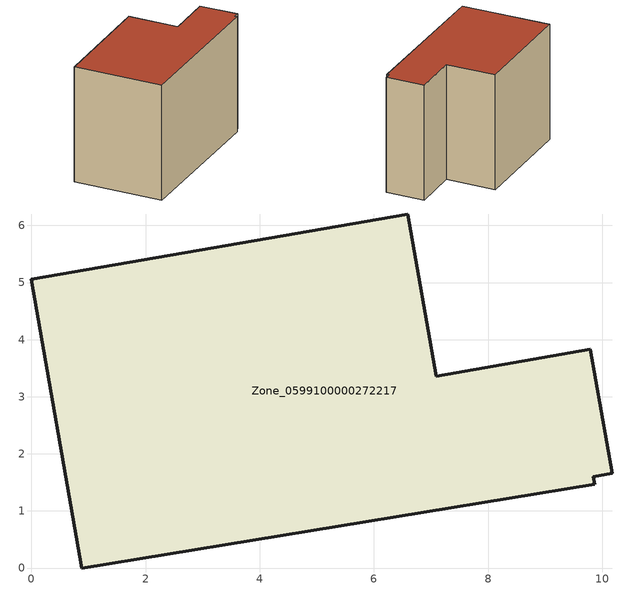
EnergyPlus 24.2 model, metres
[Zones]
Zone_0599100000272217
 floor ground (C_G): 0,5.06 6.59,6.2 7.09,3.36 9.79,3.83 10.17,1.66 9.84,1.6 9.87,1.47 0.88,0 z0
 wall outside (C_F): 0.88,0 9.87,1.47 9.84,1.6 10.17,1.66 9.79,3.83 7.09,3.36 6.59,6.2 0,5.06 0.88,0 z0:6.8
 roof outside (C_R): 6.59,6.2 0,5.06 0.88,0 9.87,1.47 9.84,1.6 10.17,1.66 9.79,3.83 7.09,3.36 z6.8
[BUILDING]
Pand.0599100000272217: North Axis=0; Terrain=City; Loads Convergence Tolerance Value=0.04; Temperature Convergence Tolerance Value=0.4; Solar Distribution=FullExterior; Maximum Number of Warmup Days=25; Minimum Number of Warmup Days=1
[Site:Location]
Rotterdam.The.Hague.AP_ZH_NLD Design_Conditions: Latitude=51.96; Longitude=4.45; Time Zone=1; Elevation=-4.5
[SITE:GROUNDTEMPERATURE:BUILDINGSURFACE]
18, 18, 18, 18, 18, 18, 18, 18, 18, 18, 18, 18
[MATERIAL] Thermal Absorptance=0.9; Solar Absorptance=0.7; Visible Absorptance=0.7
Name | Roughness | Thickness | Conductivity | Density | Specific Heat
G.TI.1946 | MediumSmooth | 0.15 | 1 | 540 | 1210
F.TI.1946 | Rough | 0.3 | 0.857143 | 1920 | 840
R.TI.1946 | MediumRough | 0.2 | 0.1 | 1500 | 1000
[CONSTRUCTION]
C_G: G.TI.1946
C_F: F.TI.1946
C_R: R.TI.1946
[ZONE]
Zone_0599100000272217: Type=1; Multiplier=1; Ceiling Height=Autocalculate; Volume=Autocalculate; Floor Area=autocalculate; Part of Total Floor Area=Yes
[ZONEINFILTRATION:DESIGNFLOWRATE]
Infil_Zone_0599100000272217: Zone or ZoneList or Space or SpaceList=Zone_0599100000272217; Schedule=AlwaysOn; Design Flow Rate Calculation Method=Flow/Area; Flow Rate per Floor Area=0.003; Constant Term Coefficient=1; Temperature Term Coefficient=0; Velocity Term Coefficient=0; Velocity Squared Term Coefficient=0
[HVACTEMPLATE:ZONE:IDEALLOADSAIRSYSTEM]
Zone_0599100000272217: Maximum Heating Supply Air Temperature=50; Minimum Cooling Supply Air Temperature=13; Maximum Heating Supply Air Humidity Ratio=0.0156; Minimum Cooling Supply Air Humidity Ratio=0.0077; Heating Limit=NoLimit; Cooling Limit=NoLimit; Dehumidification Control Type=ConstantSensibleHeatRatio; Cooling Sensible Heat Ratio=0.7; Dehumidification Setpoint=60; Humidification Control Type=None; Humidification Setpoint=30; Outdoor Air Method=None; Outdoor Air Flow Rate per Person=0.00944; Outdoor Air Flow Rate per Zone Floor Area=0; Outdoor Air Flow Rate per Zone=0; Demand Controlled Ventilation Type=None; Outdoor Air Economizer Type=NoEconomizer; Heat Recovery Type=None; Sensible Heat Recovery Effectiveness=0.7; Latent Heat Recovery Effectiveness=0.65
[ZONECONTROL:THERMOSTAT]
ThermostatControl_Zone_0599100000272217: Zone or ZoneList=Zone_0599100000272217; Control Type Schedule=DualSetpointControlType; Control 1=Thermostat_Zone_0599100000272217; Temperature Difference Between Cutout And Setpoint=0
[THERMOSTATSETPOINT:DUALSETPOINT]
Thermostat_Zone_0599100000272217: Heating Setpoint Temperature Schedule=HeatingSetpoint_Zone_0599100000272217; Cooling Setpoint Temperature Schedule=CoolingSetpoint_Zone_0599100000272217
[SCHEDULE:COMPACT]
HeatingSetpoint_Zone_0599100000272217: Through: 12/31, For: AllDays, Until: 24:00, 21
CoolingSetpoint_Zone_0599100000272217: Through: 12/31, For: AllDays, Until: 24:00, 24
DualSetpointControlType: Through: 12/31, For: AllDays, Until: 24:00, 4
AlwaysOn: Through: 12/31, For: AllDays, Until: 24:00, 1
